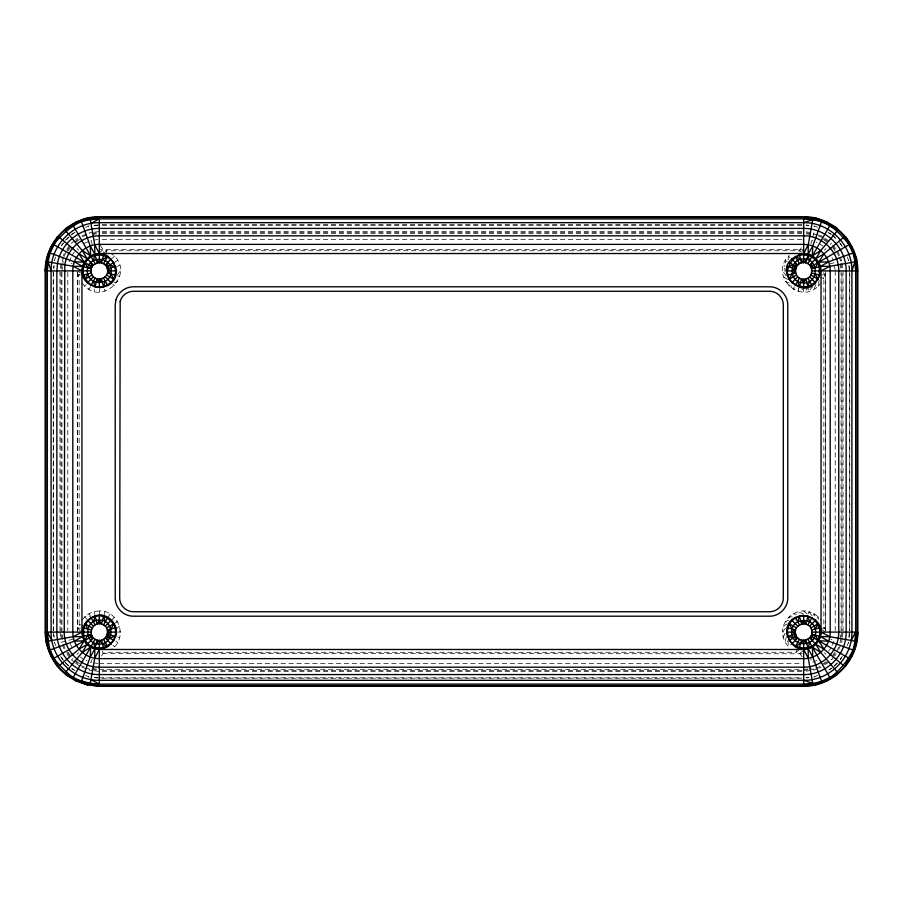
<?xml version="1.0" encoding="UTF-8"?>
<svg xmlns="http://www.w3.org/2000/svg" width="903" height="903" viewBox="0 0 903 903"><rect width="100%" height="100%" fill="white"/><g stroke="black" fill="none" stroke-linecap="round" stroke-linejoin="round"><path stroke-width="0.68" stroke-dasharray="4.51 3.39" d="M99.544 614.096L99.578 610.947C119.309 610.247 128.215 639.042 111.317 649.359M788.184 259.714L788.466 256.204L791.671 253.641M77.489 632.1L77.624 272.175M825.376 630.825L825.511 270.9M53.525 268.338L53.819 265.775M53.887 268.36L54.18 265.809M848.82 637.191L849.396 632.1M849.181 637.225L849.757 632.1M819.089 280.212L818.366 286.104C799.189 305.112 769.458 275.381 788.466 256.204L789.99 257.637M60.298 268.349L60.975 263.258M61.336 268.417L61.991 263.462M61.935 270.9L62.476 266.746M62.657 265.369L63.21 261.215L61.302 260.707L62.781 257.152M82.083 282.899C100.786 309.706 138.114 272.3 111.317 253.641M840.162 639.019L840.704 634.865M841.178 638.297L839.248 645.487M841.336 637.055L841.991 632.1M842.194 638.466L841.698 642.293L837.555 641.175M842.364 637.191L843.03 632.1M106.125 254.228L106.791 250.718L796.186 250.718L802.395 249.194M796.875 648.772L796.209 652.282L106.814 652.282L103.168 653.524L100.098 657.994M94.138 291.398L94.646 289.366M92.964 670.624L89.137 670.128L90.255 665.985M92.05 659.28L91.169 662.554L86.101 660.454M810.95 243.72L811.831 240.446L816.899 242.546M812.745 237.015L813.863 232.872L817.418 234.351M808.366 613.634L808.919 611.613L813.987 613.634L818.366 616.896L820.929 620.101M104.161 614.751L105.008 611.726M80.48 631.141L77.906 628.274L79.148 624.639L79.148 278.384L77.906 274.738L80.344 274.049M823.378 272.808L825.094 274.726L823.852 278.361L823.852 624.616L825.094 628.262L822.656 628.951M55.67 256.994L54.394 260.64L56.02 257.095M846.98 645.905L848.606 642.36L847.33 646.006M802.395 653.795L103.168 653.524L104.014 651.379M798.986 251.621L803.67 243.9M63.278 255.967L64.26 253.596M62.318 260.978L63.752 257.513M64.226 256.362L66.145 251.745M70.976 257.671L68.876 262.739L72.15 263.62M832.024 645.329L834.124 640.261L830.85 639.38M836.855 651.255L838.774 646.638M838.74 649.404L840.704 644.663M90.571 286.635L89.047 289.378L87.715 286.059M812.948 615.462L813.987 613.634L815.296 616.941M840.354 659.721L842.285 656.391M108.45 616.58L110.053 613.871M61.539 245.639L62.894 243.471M840.106 659.529L841.461 657.361M61.415 245.582L69.012 236.958M801.571 252.118L803.67 249.059M66.799 249.183L69.937 245.108M66.901 250.752L70.716 245.785M67.793 251.09L70.332 247.772M72.026 255.131L74.531 251.869M828.469 651.131L830.974 647.869M832.668 655.228L835.207 651.91M832.284 657.215L836.099 652.248M833.853 656.876L831.505 659.935L830.117 658.547M834.632 655.86L836.201 653.817M820.929 282.899L818.366 286.104L816.177 283.858L813.987 289.366L812.429 286.635L808.919 291.387L808.095 288.35L803.489 292.053L803.456 288.904L798.083 291.297L798.839 288.249L793.048 289.186L794.55 286.42L788.714 285.856L790.859 283.553L785.384 281.522L788.037 279.84L783.273 276.487L786.265 275.528L782.517 271.081L785.666 270.9L783.183 265.651L785.226 266.103M82.083 620.101C85.898 614.3 92.727 611.06 99.578 610.947M117.48 274.602L120.483 270.9L117.334 270.9M785.52 628.364L782.517 631.919L783.183 637.349L785.204 642.417L788.466 646.796L790.757 644.64M84.645 286.116L86.101 284.603M816.91 618.397L818.366 616.896L818.795 620.44M65.118 240.345L68.775 236.688M72.883 658.547L71.495 659.935L74.554 662.283M77.037 654.393L78.64 652.79M824.36 250.21L825.963 248.607M830.117 244.453L831.505 243.065M833.988 666.042L839.418 660.612M834.225 666.312L837.882 662.655M112.886 618.702L114.376 617.234M112.243 258.36L114.5 256.17M99.33 252.908L103.156 249.476L799.832 249.476L800.521 251.914M802.711 650.95L799.844 653.524L796.209 652.282L798.715 650.284M104.285 252.716L106.791 250.718L99.33 249.059M74.554 240.717L71.495 243.065L72.883 244.453M75.57 239.938L77.613 238.369M74.215 242.286L79.182 238.471M76.202 241.902L79.52 239.363M811.729 615.417L808.919 611.613C796.153 608.103 782.393 618.69 782.517 631.919L785.666 632.1L783.183 637.349L786.253 636.671L785.204 642.417L787.992 640.949L788.466 646.796M822.373 664.484L826.798 661.098M823.818 664.529L828.785 660.714M825.387 664.631L829.462 661.493M787.089 623.826L783.273 626.513L785.271 627.156M828.988 670.015L831.121 668.57M70.818 235.152L74.069 233.109M828.931 669.891L832.182 667.848M71.709 234.216L75.039 232.285M114.963 623.16L117.683 621.603L112.141 619.447M115.008 262.051L117.751 260.504M82.026 235.83L86.767 233.866M82.478 236.755L87.106 234.848M83.561 243.596L91.169 240.446L92.343 244.815M816.899 660.454L811.831 662.554L810.657 658.185M815.894 668.152L820.522 666.245M817.418 668.649L813.863 670.128L813.355 668.22L809.201 668.773M818.603 668.152L820.974 667.17M114.354 282.695L117.683 281.397L114.963 279.84M788.669 620.259L785.384 621.478L787.156 622.596M85.424 227.24L89.07 225.964L85.525 227.59M817.475 675.41L813.93 677.036L817.576 675.76M829.755 263.913L834.124 262.739L832.024 257.671M840.219 257.152L841.698 260.707L837.555 261.825M65.445 641.175L61.302 642.293L60.806 638.466M73.245 639.087L68.876 640.261L72.026 647.869M116.735 627.472L119.772 626.671M116.747 266.329L119.783 265.527M92.964 232.376L89.137 232.872L90.255 237.015M94.239 232.206L99.33 231.54M91.892 233.561L98.088 232.748M92.411 234.408L96.565 233.866M93.889 240.085L97.975 239.555M803.67 669.495L807.824 668.954M803.67 670.421L808.625 669.766M809.867 669.608L813.592 669.112M806.221 671.132L811.312 670.455M94.205 225.389L99.33 224.813M94.239 225.75L98.055 225.321M806.21 677.543L808.761 677.25M806.232 677.905L808.795 677.611M792.213 616.805L788.714 617.144L790.148 618.679M822.486 274.918L825.094 274.726M77.906 628.274L80.514 628.082M102.152 224.813L802.259 224.813M102.152 225.174L803.67 225.174M102.152 231.54L803.67 231.54M102.152 232.579L802.259 232.579M102.152 233.505L802.259 233.505M102.152 239.374L802.259 239.374M117.334 632.1L120.483 632.1L117.48 628.398M99.33 663.626L802.259 663.626M99.33 669.495L802.259 669.495M102.152 670.421L802.259 670.421M102.152 671.46L803.67 671.46M99.33 677.826L802.259 677.826M102.152 678.187L802.259 678.187M806.232 225.095L808.795 225.389M806.21 225.457L808.761 225.75M94.239 677.25L98.055 677.679M94.205 677.611L99.33 678.187M806.221 231.868L811.312 232.545M806.153 232.906L811.108 233.561M806.435 233.866L810.589 234.408M93.889 662.915L97.975 663.445M92.411 668.592L96.565 669.134M91.892 669.439L98.088 670.252M94.239 670.794L99.33 671.46M793.048 613.814L796.525 614.379M820.342 277.695L823.852 278.361L821.854 275.855M82.658 625.305L79.148 624.639L81.146 627.145M117.762 636.942L119.783 637.473M117.74 275.799L119.772 276.329M817.576 227.24L813.93 225.964L817.475 227.59M85.525 675.41L89.07 677.036L85.424 675.76M77.906 274.738L80.051 275.584M822.949 627.416L825.094 628.262M818.603 234.848L823.355 236.812M813.592 233.888L817.057 235.322M818.208 235.796L822.825 237.715M80.175 665.285L84.792 667.204M85.943 667.678L89.408 669.112M82.026 667.17L86.767 669.134M787.066 261.565L785.204 260.583L785.836 264.026M115.923 641.469L117.751 642.496M827.961 232.285L831.291 234.216M71.709 668.784L75.039 670.715M828.931 233.109L831.099 234.464M71.901 668.536L74.069 669.891M822.452 630.001L825.511 632.1M77.489 270.9L80.548 272.999M825.387 238.369L829.462 241.507M823.818 238.471L828.785 242.286M823.48 239.363L826.798 241.902M819.439 243.596L822.701 246.101M80.299 656.899L83.561 659.404M76.202 661.098L79.52 663.637M74.215 660.714L79.182 664.529M75.57 663.062L79.645 666.188M807.169 613.905L803.489 610.947L803.456 614.096L798.083 611.703L798.591 613.735M112.999 645.374L114.5 646.83M112.886 284.298L114.376 285.766M832.408 234.87L837.882 240.345M832.182 235.152L837.612 240.582M824.36 652.79L825.963 654.393M77.037 248.607L78.64 250.21M65.388 662.418L70.818 667.848M65.118 662.655L68.775 666.312M86.823 619.142L84.645 616.884L90.571 616.365L89.047 613.622M833.063 245.108L836.201 249.183M832.284 245.785L836.099 250.752M832.668 247.772L836.054 252.197M67.793 651.91L70.332 655.228M66.901 652.248L70.716 657.215M66.799 653.817L69.937 657.892M802.146 656.876L799.844 653.524L799.561 649.618M100.098 245.006L103.156 249.476L103.439 253.382M839.418 242.388L841.461 245.639M61.539 657.361L63.582 660.612M840.354 243.279L842.285 246.609M60.715 656.391L62.646 659.721M837.758 251.215L839.722 255.967M836.855 251.745L838.774 256.362M839.248 257.513L840.682 260.978M63.278 644.324L65.185 648.952M62.296 644.663L64.26 649.404M847.33 256.994L848.606 260.64L846.98 257.095M56.02 645.905L54.394 642.36L55.67 646.006M102.479 651.086L103.168 653.524M104.443 289.253L105.008 291.274M94.138 611.602L94.905 614.65M842.025 263.258L842.86 269.625M841.009 263.462L841.822 269.658M840.162 263.981L840.704 268.135M834.485 265.459L835.015 269.546M62.296 634.865L62.838 639.019M61.336 634.583L61.991 639.538M59.97 632.1L60.636 637.191M849.181 265.775L849.61 269.613M848.82 265.809L849.249 269.625M53.887 634.64L54.18 637.191M53.243 632.1L53.819 637.225M99.544 288.904L99.578 292.053M849.757 273.722L849.757 630.689M849.396 270.9L849.396 630.689M843.03 270.9L843.03 630.689M841.991 273.722L841.991 630.689M841.065 270.9L841.065 630.689M835.196 270.9L835.196 630.689M825.511 273.722L825.511 630.689M77.489 272.311L77.489 630.689M67.804 272.311L67.804 630.689M61.935 272.311L61.935 632.1M61.009 272.311L61.009 632.1M59.97 270.9L59.97 630.689M53.604 270.9L53.604 630.689M53.243 272.311L53.243 630.689"/><path stroke-width="1.35" d="M65.987 673.909L87.433 684.237L99.33 685.58L803.67 685.58C831.956 686.438 858.155 660.635 857.15 632.1L857.15 270.9L856.495 258.845L851.856 247.693L846.032 237.117L843.492 237.489L823.987 253.845L815.962 258.608L820.725 250.582L837.081 231.078L837.453 228.538C827.554 221.698 815.42 220.05 803.67 218.91L99.33 218.91L90.3 219.7L87.275 218.074C64.192 225.016 44.947 245.864 45.85 270.9L45.85 632.1C45.071 656.786 63.876 678.627 87.433 684.237L90.3 683.3L94.725 658.219L94.826 648.885C87.422 646.864 81.992 639.787 81.947 632.1L81.947 270.9C81.891 261.599 90.029 253.461 99.33 253.517L803.67 253.517C812.971 253.461 821.109 261.599 821.053 270.9L821.053 632.1C821.109 641.401 812.971 649.539 803.67 649.483L99.33 649.483L94.826 648.885L90.255 657.023L81.552 680.952C59.214 677.622 45.5 653.332 45.15 632.1L45.15 270.9C44.811 241.914 70.344 216.381 99.33 216.72L803.67 216.72C832.656 216.381 858.189 241.914 857.85 270.9L857.85 632.1C858.189 661.086 832.656 686.619 803.67 686.28L99.33 686.28L87.275 684.925L75.818 680.918L65.547 674.462L65.919 671.922L82.275 652.417L87.038 644.392L79.012 649.155L59.508 665.511L56.968 665.883M808.275 244.781C820.624 246.824 830.331 258.382 830.196 270.9L830.196 632.1C830.444 646.288 817.858 658.874 803.67 658.626L99.33 658.626C85.142 658.874 72.556 646.288 72.804 632.1L72.804 270.9C72.556 256.712 85.142 244.126 99.33 244.374L803.67 244.374L808.275 244.781L808.174 254.115L812.745 245.977L821.448 222.048L815.567 218.763L803.67 216.72L803.67 253.517L808.275 244.781L812.7 219.7L815.567 218.763C839.293 224.125 857.195 246.575 857.15 270.9L851.856 247.693C843.142 237.726 834.925 226.179 821.448 222.048M99.33 279.208L99.33 287.809C133.486 280.743 106.735 234.983 84.69 262.446C70.468 290.913 122.029 297.697 115.663 266.52L107.355 268.755C110.505 278.948 93.675 283.463 91.305 273.045C88.155 262.852 104.985 258.337 107.355 268.755L111.295 270.9C111.882 286.274 86.778 286.274 87.365 270.9C86.778 255.526 111.882 255.526 111.295 270.9M803.67 623.792L803.67 615.191C769.514 622.257 796.265 668.017 818.31 640.554C832.532 612.087 780.971 605.303 787.337 636.48L795.645 634.245C798.015 644.663 814.845 640.148 811.695 629.955C809.325 619.537 792.495 624.052 795.645 634.245L793.308 638.082L789.03 640.554M837.013 229.091L829.665 225.874L826.877 222.714L815.725 218.074L815.567 218.763L803.67 217.42L99.33 217.42L90.3 219.7L94.725 244.781L99.33 253.517L99.33 216.72L87.433 218.763L76.123 222.714L65.547 228.538L65.919 231.078L82.275 250.582L87.038 258.608L79.012 253.845L59.508 237.489L56.968 237.117M857.15 632.1L851.856 655.307L848.696 658.095L845.479 665.443L851.856 655.307L855.807 643.997L854.87 641.13L829.789 636.705L821.053 632.1L857.85 632.1C856.089 652.18 842.544 668.784 826.877 680.286L803.67 685.58L815.567 684.237L826.877 680.286L837.453 674.462L837.081 671.922L820.725 652.417L815.962 644.392L823.987 649.155L843.492 665.511L846.032 665.883M90.255 657.023L90.639 647.158L82.275 652.417M820.725 250.582L812.361 255.842L812.745 245.977M51.099 270.9C50.647 245.108 73.538 222.217 99.33 222.669L803.67 222.669C829.462 222.217 852.353 245.108 851.901 270.9L851.901 632.1C852.353 657.892 829.462 680.783 803.67 680.331L99.33 680.331C73.538 680.783 50.647 657.892 51.099 632.1L51.099 270.9L47.193 259.003L51.144 247.693L57.521 237.557L47.193 259.003L45.15 270.9L81.947 270.9L73.211 266.295L48.13 261.87L45.85 270.9M854.87 641.13L855.66 632.1L855.66 270.9L854.87 261.87L855.807 259.003L845.479 237.557M94.725 658.219L99.33 649.483L99.33 686.28L87.433 684.237L87.275 684.925L76.123 680.286C66.867 672.893 58.537 664.563 51.144 655.307L47.193 643.997L46.505 644.155L45.85 632.1L48.13 641.13L47.193 643.997L57.521 665.443C49.8 656.097 48.559 643.771 47.34 632.1L47.34 270.9L48.13 261.87L51.144 247.693C62.668 232.331 79.092 217.871 99.33 217.42M115.516 270.9C116.227 254.996 92.648 248.675 85.311 262.807C77.929 274.512 90.3 290.642 103.518 286.533L105.312 281.262M115.663 627.72L114.963 627.912C120.46 645.295 93.72 656.379 85.311 640.193C74.023 624.424 98.732 606.127 111.283 620.147C125.336 633.003 106.926 656.989 90.876 646.74C74.102 637.834 86.203 611.828 103.71 615.767L101.475 624.075C111.893 626.445 107.378 643.275 97.185 640.125C86.767 637.755 91.282 620.925 101.475 624.075L99.33 620.135C83.956 619.548 83.956 644.652 99.33 644.065C114.704 644.652 114.704 619.548 99.33 620.135L97.185 624.075L94.95 615.767C105.346 614.288 114.986 621.67 116.239 632.1L107.638 632.1L110.888 629.007L113.97 623.646M83.697 627.912L83.697 636.288L82.997 636.48M799.29 254.567L799.482 255.267C809.765 252.332 819.337 260.911 820.579 270.9C819.326 281.33 809.686 288.712 799.29 287.233L801.525 278.925L803.67 282.865C819.044 283.452 819.044 258.348 803.67 258.935C788.296 258.348 788.296 283.452 803.67 282.865L805.815 278.925L808.05 287.233C760.236 284.795 808.682 225.253 820.579 270.9C810.804 314.041 760.529 263.766 803.67 253.991L803.67 262.592C793.003 262.186 793.003 279.614 803.67 279.208C814.337 279.614 814.337 262.186 803.67 262.592L800.577 259.342L795.216 256.26M819.303 275.088L819.303 266.712L820.003 266.52M791.705 632.1C791.118 616.726 816.222 616.726 815.635 632.1C816.222 647.474 791.118 647.474 791.705 632.1L795.645 634.245M787.484 632.1C786.773 648.004 810.352 654.325 817.689 640.193C825.071 628.488 812.7 612.358 799.482 616.467L797.688 621.738M101.475 262.875L103.71 254.567M99.33 648.286L94.95 648.433L97.185 640.125M805.815 262.875L808.05 254.567L803.67 254.714M799.29 648.433L801.525 640.125M803.67 615.914L808.05 615.767L805.815 624.075L803.67 620.135L801.525 624.075L799.29 615.767M107.796 262.434L106.52 266.746L113.97 262.446M90.864 640.566L92.14 636.254L87.772 635.193L84.69 640.554M818.31 262.446L815.228 267.807L810.86 266.746L812.136 262.434M795.204 640.566L796.48 636.254L793.308 638.082L788.037 636.288M83.697 275.088L82.421 270.9L83.697 266.712L91.305 268.755M107.355 273.045L114.963 275.088L116.239 270.9L107.638 270.9L110.888 273.993L113.97 279.354M795.645 629.955L788.037 627.912L786.761 632.1L795.362 632.1L792.112 629.007L789.03 623.646M811.695 634.245L819.303 636.288L820.579 632.1L819.303 627.912M851.901 270.9L854.87 261.87L829.789 266.295L820.455 266.396L828.593 261.825L852.522 253.122M93.348 260.538L94.95 254.567L99.33 254.714M93.348 621.738L95.142 616.467M807.858 286.533L809.652 281.262M803.67 648.286L808.05 648.433L809.652 642.462M75.818 680.918L76.123 680.286M826.877 222.714L827.182 222.082M85.311 278.993L87.772 273.993M789.03 279.354L792.112 273.993L795.362 270.9L786.761 270.9L788.037 275.088L795.645 273.045M815.228 629.007L818.31 623.646M851.168 640.475L855.66 632.1M90.876 285.54L95.176 278.09M103.484 263.71L107.784 256.26M90.876 646.74L95.176 639.29M73.335 677.126L90.639 647.158M103.484 624.91L107.784 617.46M799.516 278.09L795.216 285.54M807.824 263.71L812.124 256.26M812.361 255.842L829.665 225.874M795.216 646.74L799.516 639.29M807.824 624.91L812.124 617.46M107.355 268.755L109.692 264.918L114.963 266.712M79.012 649.155L84.272 640.791L74.407 641.175L50.478 649.878M828.593 261.825L818.728 262.209L823.987 253.845M65.987 229.091L73.335 225.874L76.123 222.714L90.3 219.7M96.237 259.342L99.33 262.592L102.423 259.342L107.423 256.881M96.237 643.658L99.33 640.408L102.423 643.658L107.784 646.74M803.67 262.592L806.763 259.342M806.763 643.658L803.67 640.408L800.577 643.658L795.577 646.119M87.377 282.853L93.46 276.769M105.2 265.031L111.283 258.947M87.377 644.053L93.46 637.97M105.2 626.23L111.283 620.147M791.717 282.853L797.8 276.769M809.539 265.031L815.623 258.947M791.717 644.053L797.8 637.97M809.539 626.23L815.623 620.147M84.69 279.354L92.14 275.054M85.311 640.193L92.14 636.254M106.52 627.946L113.349 624.007M54.304 658.095L84.272 640.791M848.696 244.905L818.728 262.209M789.651 278.993L796.48 275.054M810.86 266.746L817.689 262.807M810.86 627.946L817.689 624.007M74.407 641.175L82.545 636.604L73.211 636.705L48.13 641.13M803.67 680.331L815.567 684.237L837.013 673.909M113.97 640.554L109.692 638.082L107.355 634.245L111.295 632.1M791.705 270.9L795.645 268.755L793.308 264.918L788.037 266.712M90.955 223.402L99.33 218.91M73.211 636.705L81.947 632.1L45.15 632.1M829.789 266.295L821.053 270.9L857.85 270.9M851.856 247.693L852.488 247.388M50.512 655.612L51.144 655.307M114.963 636.288L109.692 638.082L106.52 636.254L107.796 640.566M803.67 222.669L812.7 219.7L803.67 217.42M101.475 640.125L103.518 647.733L99.33 649.009L99.33 640.408M82.997 275.28L91.305 273.045M811.695 268.755L819.303 266.712M787.337 275.28L788.037 275.088M83.697 636.288L91.305 634.245M107.355 629.955L114.963 627.912M811.695 629.955L820.003 627.72M90.864 262.434L92.14 266.746L87.772 267.807L84.69 262.446M812.136 640.566L810.86 636.254L815.228 635.193L818.31 640.554M855.807 259.003L856.495 258.845M99.33 287.086L94.95 287.233L97.185 278.925L99.33 282.865L101.475 278.925L103.71 287.233M82.421 270.9L91.022 270.9M811.978 270.9L820.579 270.9M82.421 632.1L91.022 632.1M811.978 632.1L820.579 632.1M81.552 680.952L90.3 683.3L99.33 684.09L803.67 684.09L812.7 683.3L808.275 658.219L808.174 648.885L812.745 657.023L821.448 680.952M73.211 266.295L82.545 266.396L74.407 261.825L50.478 253.122M829.789 636.705L820.455 636.604L828.593 641.175L852.522 649.878M74.407 261.825L84.272 262.209L79.012 253.845M823.987 649.155L818.728 640.791L828.593 641.175M46.505 258.845L47.193 259.003M855.807 643.997L856.495 644.155M90.3 683.3L99.33 685.58M795.645 268.755L787.337 266.52L787.484 270.9M811.695 273.045L820.003 275.28M82.997 266.52L83.697 266.712M114.963 275.088L115.663 275.28M787.337 627.72L788.037 627.912M819.303 636.288L820.003 636.48M82.997 627.72L91.305 629.955M107.355 634.245L115.663 636.48L115.516 632.1M103.518 255.267L99.33 253.991L99.33 262.592M799.482 647.733L803.67 649.009L803.67 640.408M50.512 247.388L51.144 247.693M851.856 655.307L852.488 655.612M90.955 679.598L99.33 684.09M789.03 262.446L796.48 266.746L795.204 262.434M810.86 275.054L818.31 279.354M789.651 624.007L796.48 627.946M817.689 640.193L810.86 636.254M818.728 640.791L848.696 658.095M54.304 244.905L84.272 262.209M85.311 262.807L92.14 266.746M106.52 275.054L113.349 278.993M84.69 623.646L92.14 627.946M812.745 657.023L812.361 647.158L820.725 652.417M82.275 250.582L90.639 255.842L90.255 245.977L81.552 222.048M791.717 258.947L797.8 265.031M809.539 276.769L815.623 282.853M791.717 620.147L797.8 626.23M809.539 637.97L815.623 644.053M87.377 258.947L93.46 265.031M105.2 276.769L111.283 282.853M87.377 620.147L93.46 626.23M105.2 637.97L111.283 644.053M795.577 256.881L799.516 263.71M807.824 278.09L812.124 285.54M799.516 624.91L795.216 617.46M807.824 639.29L812.124 646.74M812.361 647.158L829.665 677.126M90.639 255.842L73.335 225.874M95.176 263.71L90.876 256.26M103.484 278.09L107.784 285.54M95.176 624.91L90.876 617.46M103.484 639.29L107.423 646.119M90.255 245.977L94.826 254.115L94.725 244.781M47.34 632.1L51.832 640.475M808.275 658.219L803.67 649.483L803.67 686.28M815.228 273.993L817.689 278.993M85.311 624.007L87.772 629.007M826.877 680.286L827.182 680.918M75.818 222.082L76.123 222.714M807.858 255.267L809.652 260.538M797.688 281.262L799.482 286.533M807.858 616.467L809.652 621.738M93.348 281.262L95.142 286.533M103.518 616.467L105.312 621.738M93.348 642.462L95.142 647.733M103.518 647.733L103.71 648.433M799.482 255.267L801.525 262.875M805.815 640.125L807.858 647.733M95.142 255.267L97.185 262.875M815.567 684.237L815.725 684.925M803.67 279.208L803.67 287.809M99.33 615.191L99.33 623.792M57.499 263.529L56.855 270.9L56.855 632.1C56.46 654.81 76.62 674.97 99.33 674.575L803.67 674.575C826.38 674.97 846.54 654.81 846.145 632.1L846.145 270.9C846.54 248.19 826.38 228.03 803.67 228.425L99.33 228.425C79.283 228.222 60.783 243.754 57.499 263.529M64.79 264.805L64.248 632.1C63.932 650.86 80.57 667.498 99.33 667.182L803.67 667.182C822.43 667.498 839.068 650.86 838.752 632.1L838.752 270.9C839.068 252.14 822.43 235.502 803.67 235.818L99.33 235.818C82.771 235.649 67.499 248.472 64.79 264.805M115.844 300.18L115.223 304.853L115.223 598.147C115.166 607.809 123.621 616.264 133.283 616.207L769.717 616.207C779.379 616.264 787.834 607.809 787.777 598.147L787.777 304.853C787.834 295.191 779.379 286.736 769.717 286.793L133.283 286.793C125.303 286.838 117.943 292.482 115.844 300.18M120.167 301.342L119.704 598.147C119.659 605.416 126.014 611.771 133.283 611.726L769.717 611.726C776.986 611.771 783.341 605.416 783.296 598.147L783.296 304.853C783.341 297.584 776.986 291.229 769.717 291.274L133.283 291.274C127.278 291.308 121.747 295.552 120.167 301.342"/></g></svg>
